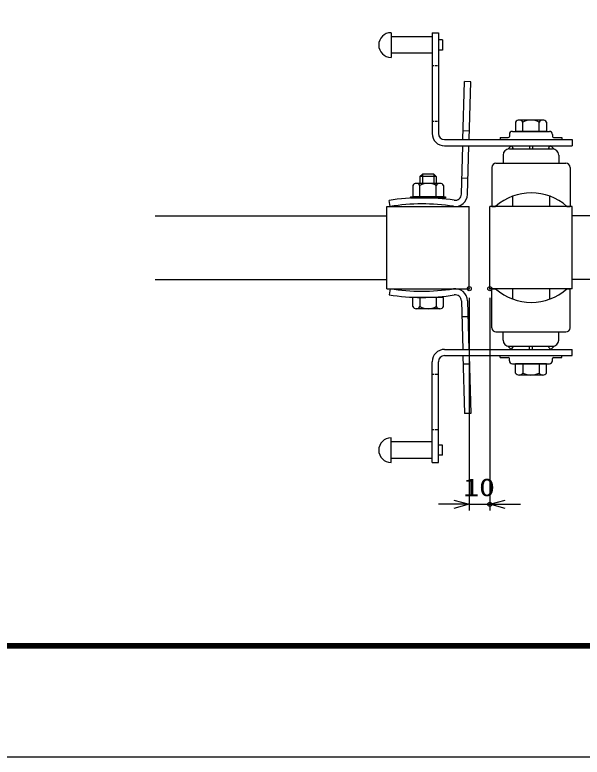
# Model space of a CAD drawing. Units: millimetres, scale not verified. Extents: x -6301 to 6299, y -4454 to 4456.
# Drawn here: x -3859 to -2480, y -4454 to -2649 of the extents above; entities that cross this region are included whole.
import ezdxf
from ezdxf.enums import TextEntityAlignment as Align

# ---------------------------------------------------------------- set-up
doc = ezdxf.new("R2010")
doc.units = ezdxf.units.MM
doc.header["$LTSCALE"] = 20
doc.header["$PDMODE"] = 32
doc.header["$PDSIZE"] = 10
doc.linetypes.add('USER1', pattern=[0.375, 0.25, -0.125])
for name, color, linetype, lineweight in [('0-0_WAKU', 7, 'Continuous', 25), ('0-3_0', 7, 'Continuous', 25), ('0-C_六角ボルト', 2, 'Continuous', 25)]:
    doc.layers.add(name, color=color, linetype=linetype, lineweight=lineweight)
doc.layers.add('0-4_DEFPOINTS', color=7, linetype='Continuous')
doc.styles.add('ＭＳ ゴシック', font='')
doc.styles.get('ＭＳ ゴシック').set_extended_font_data('MS Gothic')

# ---------------------------------------------------------------- blocks, each defined once
blk = doc.blocks.new('_Open30')
at = {"layer": '0-3_0', "color": 2}
blk.add_line((0, 0), (-20, 0), dxfattribs=at)
blk.add_lwpolyline([(-20, 5.36), (0, 0), (-20, -5.36)], dxfattribs=at)

msp = doc.modelspace()

# ---------------------------------------------------------------- linework, layer by layer
at = {"layer": '0-0_WAKU', "color": 3}
msp.add_lwpolyline([(-6300.85, 4456.33), (6299.15, 4456.33), (6299.15, -4453.67), (-6300.85, -4453.67)], close=True, dxfattribs=at)
msp.add_lwpolyline([(-6300.85, 4456.33), (6299.15, 4456.33), (6299.15, -4453.67), (-6300.85, -4453.67)], close=True, dxfattribs=at)
at = {"layer": '0-3_0', "color": 3}
for p, q in [((-2944.97, -2692.31), (-2944.97, -2752.31)), ((-2944.97, -2692.31), (-2944.97, -2752.31)), ((-2844.97, -2702.31), (-2944.97, -2702.31)), ((-2844.97, -2702.31), (-2944.97, -2702.31)), ((-2844.97, -2692.31), (-2829.97, -2692.31)), ((-2844.97, -2692.31), (-2844.97, -2937.31)), ((-2844.97, -2692.31), (-2829.97, -2692.31)), ((-2844.97, -2692.31), (-2844.97, -2937.31)), ((-2829.97, -2692.31), (-2829.97, -2937.31)), ((-2829.97, -2692.31), (-2829.97, -2937.31)), ((-2819.97, -2709.81), (-2829.97, -2709.81)), ((-2819.97, -2709.81), (-2829.97, -2709.81)), ((-2819.97, -2709.81), (-2819.97, -2734.81)), ((-2819.97, -2709.81), (-2819.97, -2734.81)), ((-2844.97, -2742.31), (-2944.97, -2742.31)), ((-2844.97, -2742.31), (-2944.97, -2742.31)), ((-2819.97, -2734.81), (-2829.97, -2734.81)), ((-2819.97, -2734.81), (-2829.97, -2734.81)), ((-2814.97, -2952.31), (-2504.97, -2952.31)), ((-2814.97, -2952.31), (-2504.97, -2952.31)), ((-2504.97, -2952.31), (-2504.97, -2967.31)), ((-2504.97, -2952.31), (-2504.97, -2967.31)), ((-2814.97, -2967.31), (-2504.97, -2967.31)), ((-2814.97, -2967.31), (-2504.97, -2967.31)), ((-2814.97, -3462.31), (-2504.97, -3462.31)), ((-2814.97, -3462.31), (-2504.97, -3462.31)), ((-2504.97, -3477.31), (-2504.97, -3462.31)), ((-2504.97, -3477.31), (-2504.97, -3462.31)), ((-2814.97, -3477.31), (-2504.97, -3477.31)), ((-2814.97, -3477.31), (-2504.97, -3477.31)), ((-2844.97, -3737.31), (-2844.97, -3492.31)), ((-2844.97, -3737.31), (-2844.97, -3492.31)), ((-2829.97, -3737.31), (-2829.97, -3492.31)), ((-2829.97, -3737.31), (-2829.97, -3492.31)), ((-2944.97, -3737.31), (-2944.97, -3677.31)), ((-2944.97, -3737.31), (-2944.97, -3677.31)), ((-2844.97, -3687.31), (-2944.97, -3687.31)), ((-2844.97, -3687.31), (-2944.97, -3687.31)), ((-2819.97, -3694.81), (-2829.97, -3694.81)), ((-2819.97, -3694.81), (-2829.97, -3694.81)), ((-2819.97, -3719.81), (-2819.97, -3694.81)), ((-2819.97, -3719.81), (-2819.97, -3694.81)), ((-2844.97, -3727.31), (-2944.97, -3727.31)), ((-2844.97, -3727.31), (-2944.97, -3727.31)), ((-2819.97, -3719.81), (-2829.97, -3719.81)), ((-2819.97, -3719.81), (-2829.97, -3719.81)), ((-2844.97, -3737.31), (-2829.97, -3737.31)), ((-2844.97, -3737.31), (-2829.97, -3737.31))]:
    msp.add_line(p, q, dxfattribs=at)
at = {"layer": '0-3_0', "color": 3, "linetype": 'USER1'}
for p, q in [((-2844.97, -2772.31), (-2829.97, -2772.31)), ((-2844.97, -2772.31), (-2829.97, -2772.31)), ((-2844.97, -2907.31), (-2829.97, -2907.31)), ((-2844.97, -2907.31), (-2829.97, -2907.31)), ((-2844.97, -3522.31), (-2829.97, -3522.31)), ((-2844.97, -3522.31), (-2829.97, -3522.31)), ((-2844.97, -3657.31), (-2829.97, -3657.31)), ((-2844.97, -3657.31), (-2829.97, -3657.31))]:
    msp.add_line(p, q, dxfattribs=at)
at = {"layer": '0-3_0'}
for p, q in [((-2770.18, -2952.31), (-2766.08, -2811.38)), ((-2770.18, -2952.31), (-2766.08, -2811.38)), ((-2751.08, -2811.82), (-2766.08, -2811.38)), ((-2751.08, -2811.82), (-2766.08, -2811.38)), ((-2755.18, -2952.31), (-2751.08, -2811.82)), ((-2755.18, -2952.31), (-2751.08, -2811.82)), ((-2754.58, -2931.76), (-2769.57, -2931.33)), ((-2754.58, -2931.76), (-2769.57, -2931.33)), ((-2774.05, -3085.26), (-2770.62, -2967.31)), ((-2774.05, -3085.26), (-2770.62, -2967.31)), ((-2759.06, -3085.7), (-2755.61, -2967.31)), ((-2759.06, -3085.7), (-2755.61, -2967.31)), ((-2757.92, -3046.72), (-2772.92, -3046.28)), ((-2757.92, -3046.72), (-2772.92, -3046.28)), ((-2947.22, -3114.81), (-2949.56, -3100)), ((-2947.22, -3114.81), (-2949.56, -3100)), ((-2897.45, -3091.21), (-2897.45, -3093.71)), ((-2897.45, -3091.21), (-2897.45, -3093.71)), ((-2897.45, -3093.71), (-2812.45, -3093.71)), ((-2897.45, -3093.71), (-2812.45, -3093.71)), ((-2649.97, -3090.05), (-2649.97, -3114.81)), ((-2649.97, -3090.05), (-2649.97, -3114.81)), ((-2559.97, -3089.44), (-2559.97, -3114.81)), ((-2559.97, -3089.44), (-2559.97, -3114.81)), ((-2954.91, -3314.81), (-2954.91, -3114.81)), ((-2954.91, -3114.81), (-2754.93, -3114.81)), ((-2954.91, -3314.81), (-2954.91, -3114.81)), ((-2954.91, -3114.81), (-2754.93, -3114.81)), ((-2754.93, -3314.81), (-2754.93, -3114.81)), ((-2754.93, -3314.81), (-2754.93, -3114.81)), ((-2704.96, -3314.81), (-2704.96, -3114.81)), ((-2504.98, -3114.81), (-2704.96, -3114.81)), ((-2704.96, -3314.81), (-2704.96, -3114.81)), ((-2504.98, -3114.81), (-2704.96, -3114.81)), ((-2504.98, -3314.81), (-2504.98, -3114.81)), ((-2504.98, -3314.81), (-2504.98, -3114.81)), ((-3518.19, -3137.31), (-2954.91, -3137.31)), ((-3518.19, -3137.31), (-2954.91, -3137.31)), ((-2181.84, -3137.31), (-2504.98, -3137.31)), ((-2181.84, -3137.31), (-2504.98, -3137.31)), ((-3518.19, -3292.31), (-2954.91, -3292.31)), ((-3518.19, -3292.31), (-2954.91, -3292.31)), ((-2181.84, -3292.31), (-2504.98, -3292.31)), ((-2181.84, -3292.31), (-2504.98, -3292.31)), ((-2954.91, -3314.81), (-2754.93, -3314.81)), ((-2954.91, -3314.81), (-2754.93, -3314.81)), ((-2947.22, -3314.81), (-2949.56, -3329.63)), ((-2947.22, -3314.81), (-2949.56, -3329.63)), ((-2504.98, -3314.81), (-2704.96, -3314.81)), ((-2504.98, -3314.81), (-2704.96, -3314.81)), ((-2649.97, -3314.81), (-2649.97, -3339.57)), ((-2649.97, -3314.81), (-2649.97, -3339.57)), ((-2559.97, -3314.81), (-2559.97, -3340.19)), ((-2559.97, -3314.81), (-2559.97, -3340.19)), ((-2774.05, -3344.36), (-2770.62, -3462.31)), ((-2774.05, -3344.36), (-2770.62, -3462.31)), ((-2759.06, -3343.93), (-2755.61, -3462.31)), ((-2759.06, -3343.93), (-2755.61, -3462.31)), ((-2757.92, -3382.91), (-2772.92, -3383.35)), ((-2757.92, -3382.91), (-2772.92, -3383.35)), ((-2770.18, -3477.31), (-2766.08, -3618.25)), ((-2770.18, -3477.31), (-2766.08, -3618.25)), ((-2755.18, -3477.31), (-2751.08, -3617.81)), ((-2755.18, -3477.31), (-2751.08, -3617.81)), ((-2754.58, -3497.86), (-2769.57, -3498.3)), ((-2754.58, -3497.86), (-2769.57, -3498.3)), ((-2751.08, -3617.81), (-2766.08, -3618.25)), ((-2751.08, -3617.81), (-2766.08, -3618.25))]:
    msp.add_line(p, q, dxfattribs=at)
at = {"layer": '0-3_0', "color": 2}
for p, q in [((-2657.47, -2939.81), (-2657.47, -2944.81)), ((-2657.47, -2939.81), (-2657.47, -2944.81)), ((-2649.97, -2932.31), (-2559.97, -2932.31)), ((-2649.97, -2932.31), (-2559.97, -2932.31)), ((-2552.47, -2939.81), (-2552.47, -2944.81)), ((-2552.47, -2939.81), (-2552.47, -2944.81)), ((-2679.97, -2947.31), (-2659.97, -2947.31)), ((-2679.97, -2947.31), (-2679.97, -2952.31)), ((-2679.97, -2947.31), (-2659.97, -2947.31)), ((-2679.97, -2947.31), (-2679.97, -2952.31)), ((-2679.97, -2952.31), (-2659.97, -2952.31)), ((-2679.97, -2952.31), (-2659.97, -2952.31)), ((-2549.97, -2947.31), (-2529.97, -2947.31)), ((-2549.97, -2947.31), (-2529.97, -2947.31)), ((-2549.97, -2952.31), (-2529.97, -2952.31)), ((-2549.97, -2952.31), (-2529.97, -2952.31)), ((-2529.97, -2947.31), (-2529.97, -2952.31)), ((-2529.97, -2947.31), (-2529.97, -2952.31)), ((-2679.97, -3477.31), (-2659.97, -3477.31)), ((-2679.97, -3482.31), (-2679.97, -3477.31)), ((-2679.97, -3477.31), (-2659.97, -3477.31)), ((-2679.97, -3482.31), (-2679.97, -3477.31)), ((-2679.97, -3482.31), (-2659.97, -3482.31)), ((-2679.97, -3482.31), (-2659.97, -3482.31)), ((-2549.97, -3477.31), (-2529.97, -3477.31)), ((-2549.97, -3477.31), (-2529.97, -3477.31)), ((-2549.97, -3482.31), (-2529.97, -3482.31)), ((-2549.97, -3482.31), (-2529.97, -3482.31)), ((-2529.97, -3482.31), (-2529.97, -3477.31)), ((-2529.97, -3482.31), (-2529.97, -3477.31)), ((-2657.47, -3489.81), (-2657.47, -3484.81)), ((-2657.47, -3489.81), (-2657.47, -3484.81)), ((-2649.97, -3497.31), (-2559.97, -3497.31)), ((-2649.97, -3497.31), (-2559.97, -3497.31)), ((-2552.47, -3489.81), (-2552.47, -3484.81)), ((-2552.47, -3489.81), (-2552.47, -3484.81)), ((-2792.43, -3838.84), (-2829.93, -3838.84)), ((-2792.43, -3838.84), (-2829.93, -3838.84)), ((-2754.93, -3838.84), (-2704.96, -3838.84)), ((-2754.93, -3838.84), (-2704.96, -3838.84)), ((-2667.46, -3838.84), (-2629.96, -3838.84)), ((-2667.46, -3838.84), (-2629.96, -3838.84))]:
    msp.add_line(p, q, dxfattribs=at)
at = {"layer": '0-3_0', "color": 5}
for p, q in [((-2661.36, -2975.33), (-2653.25, -2967.31)), ((-2661.36, -2975.33), (-2653.25, -2967.31)), ((-2657.47, -2974.81), (-2552.47, -2974.81)), ((-2657.47, -2974.81), (-2552.47, -2974.81)), ((-2653.25, -2967.31), (-2647.98, -2972.65)), ((-2653.25, -2967.31), (-2647.98, -2972.65)), ((-2650.17, -2974.81), (-2647.98, -2972.65)), ((-2650.17, -2974.81), (-2647.98, -2972.65)), ((-2608.72, -2967.31), (-2608.72, -2974.81)), ((-2608.72, -2967.31), (-2601.22, -2967.31)), ((-2608.72, -2967.31), (-2608.72, -2974.81)), ((-2608.72, -2967.31), (-2601.22, -2967.31)), ((-2601.22, -2967.31), (-2601.22, -2974.81)), ((-2601.22, -2967.31), (-2601.22, -2974.81)), ((-2556.69, -2967.31), (-2561.96, -2972.65)), ((-2556.69, -2967.31), (-2561.96, -2972.65)), ((-2559.77, -2974.81), (-2561.96, -2972.65)), ((-2559.77, -2974.81), (-2561.96, -2972.65)), ((-2548.58, -2975.33), (-2556.69, -2967.31)), ((-2548.58, -2975.33), (-2556.69, -2967.31)), ((-2672.47, -2989.81), (-2672.47, -3009.81)), ((-2672.47, -2989.81), (-2672.47, -3009.81)), ((-2537.47, -2989.81), (-2537.47, -3009.81)), ((-2537.47, -2989.81), (-2537.47, -3009.81)), ((-2672.47, -3009.81), (-2537.47, -3009.81)), ((-2672.47, -3009.81), (-2537.47, -3009.81)), ((-2672.47, -3419.81), (-2537.47, -3419.81)), ((-2672.47, -3439.81), (-2672.47, -3419.81)), ((-2672.47, -3419.81), (-2537.47, -3419.81)), ((-2672.47, -3439.81), (-2672.47, -3419.81)), ((-2537.47, -3439.81), (-2537.47, -3419.81)), ((-2537.47, -3439.81), (-2537.47, -3419.81)), ((-2661.36, -3454.3), (-2653.25, -3462.31)), ((-2661.36, -3454.3), (-2653.25, -3462.31)), ((-2657.47, -3454.81), (-2552.47, -3454.81)), ((-2657.47, -3454.81), (-2552.47, -3454.81)), ((-2653.25, -3462.31), (-2647.98, -3456.98)), ((-2653.25, -3462.31), (-2647.98, -3456.98)), ((-2650.17, -3454.81), (-2647.98, -3456.98)), ((-2650.17, -3454.81), (-2647.98, -3456.98)), ((-2608.72, -3462.31), (-2608.72, -3454.81)), ((-2608.72, -3462.31), (-2608.72, -3454.81)), ((-2608.72, -3462.31), (-2601.22, -3462.31)), ((-2608.72, -3462.31), (-2601.22, -3462.31)), ((-2601.22, -3462.31), (-2601.22, -3454.81)), ((-2601.22, -3462.31), (-2601.22, -3454.81)), ((-2559.77, -3454.81), (-2561.96, -3456.98)), ((-2559.77, -3454.81), (-2561.96, -3456.98)), ((-2556.69, -3462.31), (-2561.96, -3456.98)), ((-2556.69, -3462.31), (-2561.96, -3456.98)), ((-2548.58, -3454.3), (-2556.69, -3462.31)), ((-2548.58, -3454.3), (-2556.69, -3462.31))]:
    msp.add_line(p, q, dxfattribs=at)
at = {"layer": '0-3_0', "color": 4}
for p, q in [((-2689.97, -3009.81), (-2519.97, -3009.81)), ((-2689.97, -3009.81), (-2519.97, -3009.81)), ((-2699.97, -3019.81), (-2699.97, -3114.81)), ((-2699.97, -3019.81), (-2699.97, -3114.81)), ((-2509.97, -3019.81), (-2509.97, -3114.81)), ((-2509.97, -3019.81), (-2509.97, -3114.81)), ((-2699.97, -3114.81), (-2690.81, -3114.81)), ((-2699.97, -3114.81), (-2690.81, -3114.81)), ((-2517.47, -3114.81), (-2509.97, -3114.81)), ((-2517.47, -3114.81), (-2509.97, -3114.81)), ((-2699.97, -3314.81), (-2690.81, -3314.81)), ((-2699.97, -3409.81), (-2699.97, -3314.81)), ((-2699.97, -3314.81), (-2690.81, -3314.81)), ((-2699.97, -3409.81), (-2699.97, -3314.81)), ((-2517.47, -3314.81), (-2509.97, -3314.81)), ((-2517.47, -3314.81), (-2509.97, -3314.81)), ((-2509.97, -3409.81), (-2509.97, -3314.81)), ((-2509.97, -3409.81), (-2509.97, -3314.81)), ((-2689.97, -3419.81), (-2519.97, -3419.81)), ((-2689.97, -3419.81), (-2519.97, -3419.81))]:
    msp.add_line(p, q, dxfattribs=at)
at = {"layer": '0-3_0', "color": 1}
for p, q in [((-2754.93, -3337.31), (-2754.93, -3853.84)), ((-2754.93, -3337.31), (-2754.93, -3853.84)), ((-2704.96, -3337.31), (-2704.96, -3853.84)), ((-2704.96, -3337.31), (-2704.96, -3853.84))]:
    msp.add_line(p, q, dxfattribs=at)
at = {"layer": '0-3_0'}
for points in [[(-5877.85, 4191.15), (5874.86, 4191.15), (5874.86, -4188.49), (-5877.85, -4188.49)], [(-5877.85, 4191.15), (5874.86, 4191.15), (5874.86, -4188.49), (-5877.85, -4188.49)], [(-5875.2, 4188.5), (5872.21, 4188.5), (5872.21, -4185.84), (-5875.2, -4185.84)], [(-5875.2, 4188.5), (5872.21, 4188.5), (5872.21, -4185.84), (-5875.2, -4185.84)], [(-5872.55, 4185.85), (5869.56, 4185.85), (5869.56, -4183.19), (-5872.55, -4183.19)], [(-5872.55, 4185.85), (5869.56, 4185.85), (5869.56, -4183.19), (-5872.55, -4183.19)], [(-5869.9, 4183.2), (5866.91, 4183.2), (5866.91, -4180.53), (-5869.9, -4180.53)], [(-5869.9, 4183.2), (5866.91, 4183.2), (5866.91, -4180.53), (-5869.9, -4180.53)], [(-5867.25, 4180.55), (5864.25, 4180.55), (5864.25, -4177.88), (-5867.25, -4177.88)], [(-5867.25, 4180.55), (5864.25, 4180.55), (5864.25, -4177.88), (-5867.25, -4177.88)]]:
    msp.add_lwpolyline(points, close=True, dxfattribs=at)
msp.add_lwpolyline([(-2897.45, -3091.21), (-2812.45, -3091.21), (-2812.45, -3093.71)], dxfattribs=at)
msp.add_lwpolyline([(-2897.45, -3091.21), (-2812.45, -3091.21), (-2812.45, -3093.71)], dxfattribs=at)
at = {"layer": '0-3_0', "color": 3}
for centre, radius, start, end in [((-2944.97, -2722.31), 30, 90, 270), ((-2944.97, -2722.31), 30, 90, 270), ((-2814.97, -2937.31), 30, 180, 270), ((-2814.97, -2937.31), 30, 180, 270), ((-2814.97, -2937.31), 15, 180, 270), ((-2814.97, -2937.31), 15, 180, 270), ((-2814.97, -3492.31), 30, 90, 180), ((-2814.97, -3492.31), 30, 90, 180), ((-2814.97, -3492.31), 15, 90, 180), ((-2814.97, -3492.31), 15, 90, 180), ((-2944.97, -3707.31), 30, 90, 270), ((-2944.97, -3707.31), 30, 90, 270)]:
    msp.add_arc(centre, radius, start, end, dxfattribs=at)
at = {"layer": '0-3_0', "color": 2}
for centre, radius, start, end in [((-2649.97, -2939.81), 7.5, 90, 180), ((-2649.97, -2939.81), 7.5, 90, 180), ((-2559.97, -2939.81), 7.5, 0, 90), ((-2559.97, -2939.81), 7.5, 0, 90), ((-2659.97, -2944.81), 2.5, 270, 0), ((-2659.97, -2944.81), 2.5, 270, 0), ((-2549.97, -2944.81), 2.5, 180, 270), ((-2549.97, -2944.81), 2.5, 180, 270), ((-2659.97, -3484.81), 2.5, 0, 90), ((-2659.97, -3484.81), 2.5, 0, 90), ((-2549.97, -3484.81), 2.5, 90, 180), ((-2549.97, -3484.81), 2.5, 90, 180), ((-2649.97, -3489.81), 7.5, 180, 270), ((-2649.97, -3489.81), 7.5, 180, 270), ((-2559.97, -3489.81), 7.5, 270, 0), ((-2559.97, -3489.81), 7.5, 270, 0)]:
    msp.add_arc(centre, radius, start, end, dxfattribs=at)
at = {"layer": '0-3_0', "color": 5}
for centre, start, end in [((-2657.47, -2989.81), 90, 180), ((-2657.47, -2989.81), 90, 180), ((-2552.47, -2989.81), 0, 90), ((-2552.47, -2989.81), 0, 90), ((-2657.47, -3439.81), 180, 270), ((-2657.47, -3439.81), 180, 270), ((-2552.47, -3439.81), 270, 0), ((-2552.47, -3439.81), 270, 0)]:
    msp.add_arc(centre, 15, start, end, dxfattribs=at)
at = {"layer": '0-3_0', "color": 4}
for centre, radius, start, end in [((-2689.97, -3019.81), 10, 90, 180), ((-2689.97, -3019.81), 10, 90, 180), ((-2519.97, -3019.81), 10, 0, 90), ((-2519.97, -3019.81), 10, 0, 90), ((-2604.14, -3211.71), 130, 48.18793, 131.81207), ((-2604.14, -3211.71), 130, 48.18793, 131.81207), ((-2604.14, -3217.92), 130, 228.18793, 311.81207), ((-2604.14, -3217.92), 130, 228.18793, 311.81207), ((-2689.97, -3409.81), 10, 180, 270), ((-2689.97, -3409.81), 10, 180, 270), ((-2519.97, -3409.81), 10, 270, 0), ((-2519.97, -3409.81), 10, 270, 0)]:
    msp.add_arc(centre, radius, start, end, dxfattribs=at)
at = {"layer": '0-3_0'}
for centre, radius, start, end in [((-2789.05, -3084.83), 30, 261.28709, 358.33166), ((-2789.05, -3084.83), 30, 261.28709, 358.33166), ((-2789.05, -3084.83), 15, 261.28709, 358.33166), ((-2789.05, -3084.83), 15, 261.28709, 358.33166), ((-2869.33, -3608.71), 515, 81.28709, 98.96166), ((-2869.33, -3608.71), 515, 81.28709, 98.96166), ((-2869.33, -3608.71), 500, 81.28709, 98.96166), ((-2869.33, -3608.71), 500, 81.28709, 98.96166), ((-2869.33, -2820.92), 500, 261.03834, 278.71291), ((-2869.33, -2820.92), 500, 261.03834, 278.71291), ((-2789.05, -3344.8), 30, 1.66834, 98.71291), ((-2789.05, -3344.8), 30, 1.66834, 98.71291), ((-2869.33, -2820.92), 515, 261.03834, 278.71291), ((-2869.33, -2820.92), 515, 261.03834, 278.71291), ((-2789.05, -3344.8), 15, 1.66834, 98.71291), ((-2789.05, -3344.8), 15, 1.66834, 98.71291)]:
    msp.add_arc(centre, radius, start, end, dxfattribs=at)
at = {"layer": '0-4_DEFPOINTS'}
for p in [(-2754.93, -3314.81), (-2704.96, -3314.81), (-2704.96, -3838.84)]:
    msp.add_point(p, dxfattribs=at)
at = {"layer": '0-C_六角ボルト', "color": 6}
for p, q in [((-2576.22, -2904.81), (-2633.72, -2904.81)), ((-2576.22, -2904.81), (-2633.72, -2904.81)), ((-2642.47, -2909.87), (-2642.47, -2932.31)), ((-2642.47, -2909.87), (-2642.47, -2932.31)), ((-2624.97, -2932.31), (-2624.97, -2909.87)), ((-2624.97, -2932.31), (-2624.97, -2909.87)), ((-2584.97, -2932.31), (-2584.97, -2909.87)), ((-2584.97, -2932.31), (-2584.97, -2909.87)), ((-2567.47, -2909.87), (-2567.47, -2932.31)), ((-2567.47, -2909.87), (-2567.47, -2932.31)), ((-2567.47, -2932.31), (-2642.47, -2932.31)), ((-2567.47, -2932.31), (-2642.47, -2932.31)), ((-2567.47, -3497.31), (-2642.47, -3497.31)), ((-2642.47, -3519.76), (-2642.47, -3497.31)), ((-2567.47, -3497.31), (-2642.47, -3497.31)), ((-2642.47, -3519.76), (-2642.47, -3497.31)), ((-2624.97, -3497.31), (-2624.97, -3519.76)), ((-2624.97, -3497.31), (-2624.97, -3519.76)), ((-2584.97, -3497.31), (-2584.97, -3519.76)), ((-2584.97, -3497.31), (-2584.97, -3519.76)), ((-2567.47, -3519.76), (-2567.47, -3497.31)), ((-2567.47, -3519.76), (-2567.47, -3497.31)), ((-2576.22, -3524.81), (-2633.72, -3524.81)), ((-2576.22, -3524.81), (-2633.72, -3524.81))]:
    msp.add_line(p, q, dxfattribs=at)
at = {"layer": '0-C_六角ボルト'}
for p, q in [((-2874.95, -3041.92), (-2868.95, -3035.92)), ((-2874.95, -3041.92), (-2868.95, -3035.92)), ((-2874.95, -3041.92), (-2874.95, -3058.71)), ((-2834.95, -3041.92), (-2874.95, -3041.92)), ((-2874.95, -3041.92), (-2874.95, -3058.71)), ((-2834.95, -3041.92), (-2874.95, -3041.92)), ((-2840.95, -3035.92), (-2868.95, -3035.92)), ((-2868.95, -3035.92), (-2868.95, -3058.71)), ((-2840.95, -3035.92), (-2868.95, -3035.92)), ((-2868.95, -3035.92), (-2868.95, -3058.71)), ((-2840.95, -3035.92), (-2840.95, -3058.71)), ((-2834.95, -3041.92), (-2840.95, -3035.92)), ((-2840.95, -3035.92), (-2840.95, -3058.71)), ((-2834.95, -3041.92), (-2840.95, -3035.92)), ((-2834.95, -3041.92), (-2834.95, -3058.71)), ((-2834.95, -3041.92), (-2834.95, -3058.71)), ((-2892.45, -3063.76), (-2892.45, -3091.21)), ((-2892.45, -3063.76), (-2892.45, -3091.21)), ((-2826.2, -3058.71), (-2883.7, -3058.71)), ((-2826.2, -3058.71), (-2883.7, -3058.71)), ((-2874.95, -3091.21), (-2874.95, -3063.76)), ((-2874.95, -3091.21), (-2874.95, -3063.76)), ((-2868.95, -3061.11), (-2868.95, -3061.21)), ((-2868.95, -3061.11), (-2868.95, -3061.21)), ((-2840.95, -3061.11), (-2840.95, -3061.21)), ((-2840.95, -3061.11), (-2840.95, -3061.21)), ((-2834.95, -3091.21), (-2834.95, -3063.76)), ((-2834.95, -3091.21), (-2834.95, -3063.76)), ((-2817.45, -3063.76), (-2817.45, -3091.21)), ((-2817.45, -3063.76), (-2817.45, -3091.21)), ((-2817.45, -3091.21), (-2892.45, -3091.21)), ((-2817.45, -3091.21), (-2892.45, -3091.21)), ((-2817.45, -3335.92), (-2892.45, -3335.92)), ((-2892.45, -3358.37), (-2892.45, -3335.92)), ((-2817.45, -3335.92), (-2892.45, -3335.92)), ((-2892.45, -3358.37), (-2892.45, -3335.92)), ((-2874.95, -3335.92), (-2874.95, -3358.37)), ((-2874.95, -3335.92), (-2874.95, -3358.37)), ((-2834.95, -3335.92), (-2834.95, -3358.37)), ((-2834.95, -3335.92), (-2834.95, -3358.37)), ((-2817.45, -3358.37), (-2817.45, -3335.92)), ((-2817.45, -3358.37), (-2817.45, -3335.92)), ((-2826.2, -3363.42), (-2883.7, -3363.42)), ((-2826.2, -3363.42), (-2883.7, -3363.42))]:
    msp.add_line(p, q, dxfattribs=at)
at = {"layer": '0-C_六角ボルト', "color": 6}
for centre, radius, start, end in [((-2633.72, -2914.92), 10.1, 30, 150), ((-2633.72, -2914.92), 10.1, 30, 150), ((-2604.97, -2946.93), 42.12, 61.64827, 118.35173), ((-2604.97, -2946.93), 42.12, 61.64827, 118.35173), ((-2576.22, -2914.92), 10.1, 30, 150), ((-2576.22, -2914.92), 10.1, 30, 150), ((-2633.72, -3514.71), 10.1, 210, 330), ((-2633.72, -3514.71), 10.1, 210, 330), ((-2604.97, -3482.7), 42.12, 241.64827, 298.35173), ((-2604.97, -3482.7), 42.12, 241.64827, 298.35173), ((-2576.22, -3514.71), 10.1, 210, 330), ((-2576.22, -3514.71), 10.1, 210, 330)]:
    msp.add_arc(centre, radius, start, end, dxfattribs=at)
at = {"layer": '0-C_六角ボルト'}
for centre, radius, start, end in [((-2883.7, -3068.81), 10.1, 30, 150), ((-2883.7, -3068.81), 10.1, 30, 150), ((-2854.95, -3100.83), 42.12, 61.64827, 118.35173), ((-2854.95, -3100.83), 42.12, 61.64827, 118.35173), ((-2826.2, -3068.81), 10.1, 30, 150), ((-2826.2, -3068.81), 10.1, 30, 150), ((-2883.7, -3353.31), 10.1, 210, 330), ((-2883.7, -3353.31), 10.1, 210, 330), ((-2854.95, -3321.3), 42.12, 241.64827, 298.35173), ((-2854.95, -3321.3), 42.12, 241.64827, 298.35173), ((-2826.2, -3353.31), 10.1, 210, 330), ((-2826.2, -3353.31), 10.1, 210, 330)]:
    msp.add_arc(centre, radius, start, end, dxfattribs=at)

# ---------------------------------------------------------------- block references
at = {"layer": '0-3_0', "xscale": 1.875, "yscale": 1.875}
msp.add_blockref('_Open30', (-2754.93, -3838.84), dxfattribs=at)
msp.add_blockref('_Open30', (-2754.93, -3838.84), dxfattribs=at)
at = {"layer": '0-3_0', "xscale": 1.875, "yscale": 1.875, "rotation": 180}
msp.add_blockref('_Open30', (-2704.96, -3838.84), dxfattribs=at)
msp.add_blockref('_Open30', (-2704.96, -3838.84), dxfattribs=at)

# ---------------------------------------------------------------- texts
at = {"layer": '0-3_0', "color": 3, "style": 'ＭＳ ゴシック', "width": 1.3}
msp.add_text('10', height=43.26, dxfattribs=at).set_placement((-2769.11, -3832.17), align=Align.BOTTOM_LEFT)
msp.add_text('10', height=43.26, dxfattribs=at).set_placement((-2769.11, -3832.17), align=Align.BOTTOM_LEFT)

doc.saveas('drawing.dxf')
